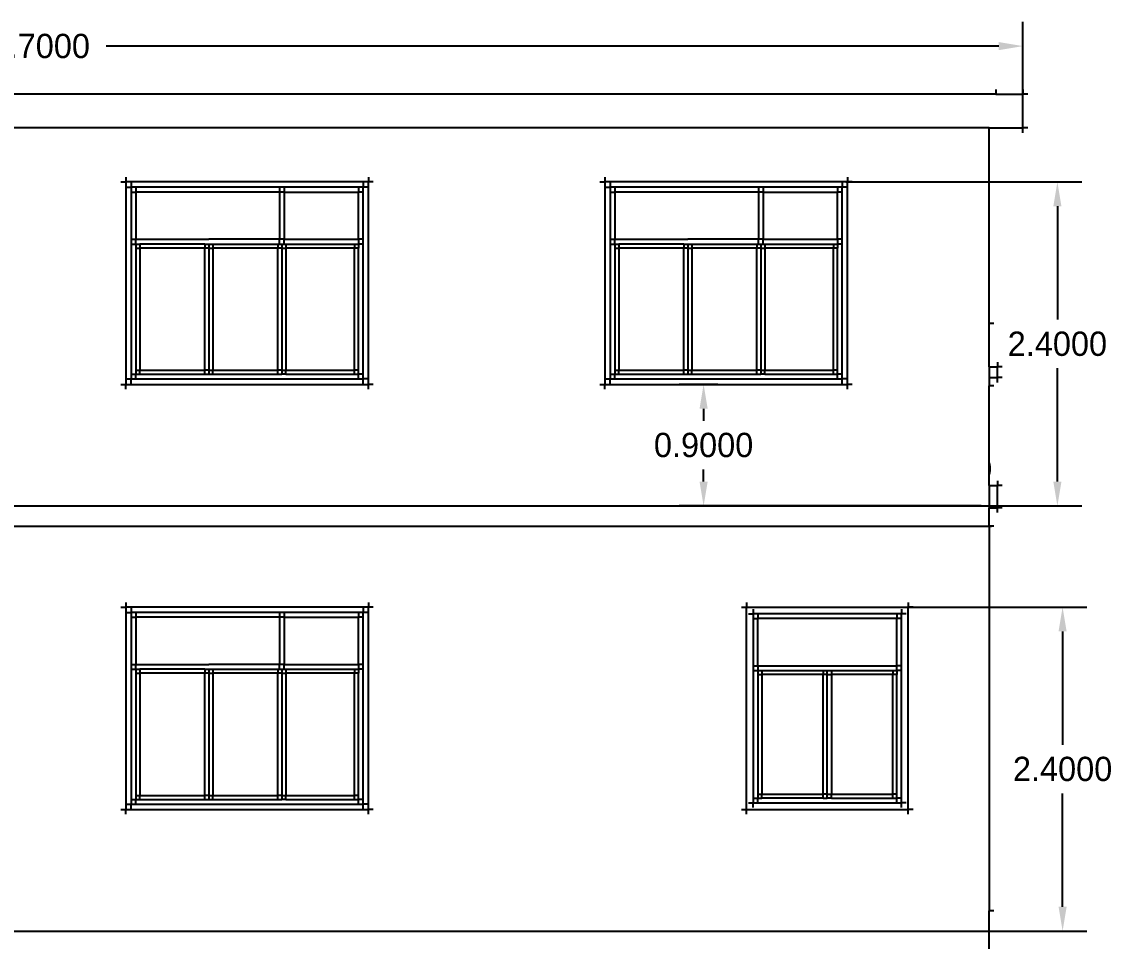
# Model space of a CAD drawing. Header units: metres. Extents: x -10.4 to 5.7, y -4.3 to 6.7.
# Drawn here: x -2.35 to 5.74, y -0.1 to 6.71 of the extents above; entities that cross this region are included whole.
import ezdxf

# ---------------------------------------------------------------- set-up
doc = ezdxf.new("R2010")
doc.units = ezdxf.units.M
doc.dimstyles.get("Standard").update_dxf_attribs({"dimtxt": 0.18, "dimasz": 0.18, "dimexe": 0.18, "dimexo": 0.0625, "dimgap": 0.09, "dimtad": 0, "dimtih": 1, "dimtoh": 1, "dimdec": 4, "dimzin": 0, "dimdsep": 46, "dimtxsty": 'Standard', "dimcen": 0.09, "dimadec": 0, "dimazin": 0, "dimtfac": 1, "dimtdec": 4, "dimtofl": 0, "dimtmove": 0, "dimatfit": 3, "dimfxl": 1, "dimtolj": 1, "dimtzin": 0, "dimarcsym": 0})

# ---------------------------------------------------------------- blocks, each defined once
blk = doc.blocks.new('*D1')
at = {"color": 0, "lineweight": -2}
for p, q in [((-9.6326, 6.1141), (-9.6326, 6.7127)), ((5.0674, 6.1141), (5.0674, 6.7127)), ((-9.4526, 6.5327), (-2.8376, 6.5327)), ((4.8874, 6.5327), (-1.7276, 6.5327))]:
    blk.add_line(p, q, dxfattribs=at)
at = {"color": 0}
for points in [[(-9.4526, 6.5627), (-9.4526, 6.5027), (-9.6326, 6.5327)], [(4.8874, 6.5627), (4.8874, 6.5027), (5.0674, 6.5327)]]:
    blk.add_solid(points, dxfattribs=at)
at = {"layer": 'Defpoints', "color": 0}
for p in [(5.0674, 6.5327), (-9.6326, 6.0516), (5.0674, 6.0516)]:
    blk.add_point(p, dxfattribs=at)
at = {"color": 0, "insert": (-2.2826, 6.5327), "char_height": 0.18, "attachment_point": 5}
blk.add_mtext('\\A1;14.7000', dxfattribs=at)
blk = doc.blocks.new('*D10')
at = {"color": 0, "lineweight": -2}
for p, q in [((4.1949, 2.3766), (5.541, 2.3766)), ((5.361, 2.1966), (5.361, 1.3566)), ((5.361, 0.1566), (5.361, 0.9966)), ((4.1949, -0.0234), (5.541, -0.0234))]:
    blk.add_line(p, q, dxfattribs=at)
at = {"color": 0}
for points in [[(5.331, 2.1966), (5.391, 2.1966), (5.361, 2.3766)], [(5.331, 0.1566), (5.391, 0.1566), (5.361, -0.0234)]]:
    blk.add_solid(points, dxfattribs=at)
at = {"layer": 'Defpoints', "color": 0}
for p in [(4.1324, 2.3766), (5.361, 2.3766), (4.1324, -0.0234)]:
    blk.add_point(p, dxfattribs=at)
at = {"color": 0, "insert": (5.361, 1.1766), "char_height": 0.18, "attachment_point": 5}
blk.add_mtext('\\A1;2.4000', dxfattribs=at)
blk = doc.blocks.new('*D11')
at = {"color": 0, "lineweight": -2}
for p, q in [((3.7549, 5.5266), (5.5024, 5.5266)), ((5.3224, 5.3466), (5.3224, 4.5066)), ((5.3224, 3.3066), (5.3224, 4.1466)), ((3.7549, 3.1266), (5.5024, 3.1266))]:
    blk.add_line(p, q, dxfattribs=at)
at = {"color": 0}
for points in [[(5.2924, 5.3466), (5.3524, 5.3466), (5.3224, 5.5266)], [(5.2924, 3.3066), (5.3524, 3.3066), (5.3224, 3.1266)]]:
    blk.add_solid(points, dxfattribs=at)
at = {"layer": 'Defpoints', "color": 0}
for p in [(3.6924, 5.5266), (5.3224, 5.5266), (3.6924, 3.1266)]:
    blk.add_point(p, dxfattribs=at)
at = {"color": 0, "insert": (5.3224, 4.3266), "char_height": 0.18, "attachment_point": 5}
blk.add_mtext('\\A1;2.4000', dxfattribs=at)
blk = doc.blocks.new('*D13')
at = {"color": 0, "lineweight": -2}
for p, q in [((2.8049, 4.0266), (2.5204, 4.0266)), ((2.7004, 3.8466), (2.7004, 3.7566)), ((2.7004, 3.3066), (2.7004, 3.3966)), ((4.7583, 3.1266), (2.5204, 3.1266))]:
    blk.add_line(p, q, dxfattribs=at)
at = {"color": 0}
for points in [[(2.6704, 3.8466), (2.7304, 3.8466), (2.7004, 4.0266)], [(2.6704, 3.3066), (2.7304, 3.3066), (2.7004, 3.1266)]]:
    blk.add_solid(points, dxfattribs=at)
at = {"layer": 'Defpoints', "color": 0}
for p in [(2.7004, 4.0266), (2.8674, 4.0266), (4.8208, 3.1266)]:
    blk.add_point(p, dxfattribs=at)
at = {"color": 0, "insert": (2.7004, 3.5766), "char_height": 0.18, "attachment_point": 5}
blk.add_mtext('\\A1;0.9000', dxfattribs=at)

msp = doc.modelspace()

# ---------------------------------------------------------------- linework, layer by layer
for p, q in [((4.86737, 6.17659), (-9.38263, 6.17659)), ((4.86737, 6.21174), (4.86737, 6.17659)), ((4.86737, 6.17659), (5.06737, 6.17659)), ((5.06737, 6.21174), (5.06737, 6.17659)), ((5.06737, 5.92659), (5.06737, 6.17659)), ((5.10252, 6.17659), (5.06737, 6.17659)), ((4.81737, 5.92659), (-9.38263, 5.92659)), ((4.81737, 5.92659), (5.06737, 5.92659)), ((4.81737, 4.47659), (4.81737, 5.92659)), ((5.10252, 5.92659), (5.06737, 5.92659)), ((5.06737, 5.89145), (5.06737, 5.92659)), ((-1.61778, 5.52659), (-1.58263, 5.52659)), ((-1.58263, 5.56174), (-1.58263, 5.52659)), ((-1.58263, 5.52659), (-1.58263, 4.02659)), ((0.21737, 5.52659), (-1.58263, 5.52659)), ((-1.54263, 5.52174), (-1.54263, 5.48659)), ((0.17737, 5.52174), (0.17737, 5.48659)), ((0.21737, 5.56174), (0.21737, 5.52659)), ((0.25252, 5.52659), (0.21737, 5.52659)), ((0.21737, 4.02659), (0.21737, 5.52659)), ((1.93222, 5.52659), (1.96737, 5.52659)), ((1.96737, 5.56174), (1.96737, 5.52659)), ((1.96737, 5.52659), (1.96737, 4.02659)), ((3.76737, 5.52659), (1.96737, 5.52659)), ((2.00737, 5.52174), (2.00737, 5.48659)), ((3.72737, 5.52174), (3.72737, 5.48659)), ((3.76737, 5.56174), (3.76737, 5.52659)), ((3.80252, 5.52659), (3.76737, 5.52659)), ((3.76737, 4.02659), (3.76737, 5.52659)), ((-1.57778, 5.48659), (-1.54263, 5.48659)), ((-1.50763, 5.48659), (-1.54263, 5.48659)), ((-1.54263, 5.48659), (-1.54263, 5.45159)), ((-1.54263, 5.45159), (-1.50763, 5.45159)), ((-1.54263, 5.45159), (-1.54263, 5.10159)), ((-1.50763, 5.48659), (-1.50763, 5.45159)), ((-0.44263, 5.48659), (-1.50763, 5.48659)), ((-1.50763, 5.45159), (-1.50763, 5.10159)), ((-0.44263, 5.45159), (-1.50763, 5.45159)), ((-0.44263, 5.48659), (-0.44263, 5.45159)), ((-0.40763, 5.48659), (-0.44263, 5.48659)), ((-0.44263, 5.45159), (-0.44263, 5.10159)), ((-0.40763, 5.45159), (-0.44263, 5.45159)), ((-0.40763, 5.48659), (-0.40763, 5.45159)), ((0.14237, 5.48659), (-0.40763, 5.48659)), ((-0.40763, 5.45159), (-0.40763, 5.10159)), ((-0.40763, 5.45159), (0.14237, 5.45159)), ((0.14237, 5.48659), (0.14237, 5.45159)), ((0.17737, 5.48659), (0.14237, 5.48659)), ((0.17737, 5.45159), (0.14237, 5.45159)), ((0.14237, 5.10159), (0.14237, 5.45159)), ((0.21252, 5.48659), (0.17737, 5.48659)), ((0.17737, 5.45159), (0.17737, 5.48659)), ((0.17737, 5.10159), (0.17737, 5.45159)), ((1.97222, 5.48659), (2.00737, 5.48659)), ((2.04237, 5.48659), (2.00737, 5.48659)), ((2.00737, 5.48659), (2.00737, 5.45159)), ((2.00737, 5.45159), (2.04237, 5.45159)), ((2.00737, 5.45159), (2.00737, 5.10159)), ((2.04237, 5.48659), (2.04237, 5.45159)), ((3.10737, 5.48659), (2.04237, 5.48659)), ((2.04237, 5.45159), (2.04237, 5.10159)), ((3.10737, 5.45159), (2.04237, 5.45159)), ((3.10737, 5.48659), (3.10737, 5.45159)), ((3.14237, 5.48659), (3.10737, 5.48659)), ((3.10737, 5.45159), (3.10737, 5.10159)), ((3.14237, 5.45159), (3.10737, 5.45159)), ((3.14237, 5.48659), (3.14237, 5.45159)), ((3.69237, 5.48659), (3.14237, 5.48659)), ((3.14237, 5.45159), (3.14237, 5.10159)), ((3.14237, 5.45159), (3.69237, 5.45159)), ((3.69237, 5.48659), (3.69237, 5.45159)), ((3.72737, 5.48659), (3.69237, 5.48659)), ((3.72737, 5.45159), (3.69237, 5.45159)), ((3.69237, 5.10159), (3.69237, 5.45159)), ((3.76252, 5.48659), (3.72737, 5.48659)), ((3.72737, 5.45159), (3.72737, 5.48659)), ((3.72737, 5.10159), (3.72737, 5.45159)), ((-1.54263, 5.10159), (-1.50763, 5.10159)), ((-1.54263, 5.10159), (-1.54263, 5.06659)), ((-1.50763, 5.06659), (-1.50763, 5.10159)), ((-1.50763, 5.10159), (-0.96617, 5.10159)), ((-0.96617, 5.10174), (-0.96617, 5.10159)), ((-0.44263, 5.10159), (-0.96617, 5.10159)), ((-0.44263, 5.06659), (-0.44263, 5.10159)), ((-0.40763, 5.10159), (-0.44263, 5.10159)), ((-0.40763, 5.06659), (-0.40763, 5.10159)), ((-0.40763, 5.10159), (0.14237, 5.10159)), ((0.17737, 5.10159), (0.14237, 5.10159)), ((0.14237, 5.10159), (0.14237, 5.06659)), ((0.17737, 5.06659), (0.17737, 5.10159)), ((2.00737, 5.10159), (2.04237, 5.10159)), ((2.00737, 5.10159), (2.00737, 5.06659)), ((2.04237, 5.06659), (2.04237, 5.10159)), ((2.04237, 5.10159), (2.58383, 5.10159)), ((2.58383, 5.10174), (2.58383, 5.10159)), ((3.10737, 5.10159), (2.58383, 5.10159)), ((3.10737, 5.06659), (3.10737, 5.10159)), ((3.14237, 5.10159), (3.10737, 5.10159)), ((3.14237, 5.06659), (3.14237, 5.10159)), ((3.14237, 5.10159), (3.69237, 5.10159)), ((3.72737, 5.10159), (3.69237, 5.10159)), ((3.69237, 5.10159), (3.69237, 5.06659)), ((3.72737, 5.06659), (3.72737, 5.10159)), ((-1.54263, 5.06659), (-1.50763, 5.06659)), ((-1.54263, 5.06659), (-1.54263, 4.10159)), ((-1.50763, 5.06659), (-1.47763, 5.06659)), ((-1.50763, 5.06659), (-1.50763, 5.03659)), ((-1.50763, 5.03659), (-1.47763, 5.03659)), ((-1.50763, 5.03659), (-1.50763, 4.13159)), ((-1.47763, 5.06659), (-1.47763, 5.03659)), ((-0.99617, 5.06659), (-1.47763, 5.06659)), ((-1.47763, 5.03659), (-1.47763, 4.13159)), ((-0.99617, 5.03659), (-1.47763, 5.03659)), ((-0.99617, 5.06659), (-0.99617, 5.03659)), ((-0.99617, 5.06659), (-0.96617, 5.06659)), ((-0.99617, 4.13159), (-0.99617, 5.03659)), ((-0.96617, 5.03659), (-0.99617, 5.03659)), ((-0.96617, 5.06659), (-0.96617, 5.03659)), ((-0.96617, 5.06659), (-0.93617, 5.06659)), ((-0.96617, 5.03659), (-0.93617, 5.03659)), ((-0.96617, 5.03659), (-0.96617, 4.13159)), ((-0.93617, 5.06659), (-0.93617, 5.03659)), ((-0.93617, 5.06659), (-0.45471, 5.06659)), ((-0.93617, 5.03659), (-0.93617, 4.13159)), ((-0.45471, 5.03659), (-0.93617, 5.03659)), ((-0.45471, 5.06659), (-0.45471, 5.03659)), ((-0.45471, 5.06659), (-0.44263, 5.06659)), ((-0.45471, 4.13159), (-0.45471, 5.03659)), ((-0.42471, 5.03659), (-0.45471, 5.03659)), ((-0.44263, 5.06645), (-0.44263, 5.06659)), ((-0.44263, 5.06659), (-0.42471, 5.06659)), ((-0.42471, 5.06659), (-0.42471, 5.03659)), ((-0.42471, 5.06659), (-0.40763, 5.06659)), ((-0.42471, 5.03659), (-0.42471, 4.13159)), ((-0.42471, 5.03659), (-0.39471, 5.03659)), ((-0.40763, 5.06645), (-0.40763, 5.06659)), ((-0.40763, 5.06659), (-0.39471, 5.06659)), ((-0.39471, 5.06659), (-0.39471, 5.03659)), ((-0.39471, 5.06659), (0.11237, 5.06659)), ((0.11237, 5.03659), (-0.39471, 5.03659)), ((-0.39471, 5.03659), (-0.39471, 4.13159)), ((0.11237, 5.06659), (0.11237, 5.03659)), ((0.11237, 5.06659), (0.14237, 5.06659)), ((0.14237, 5.03659), (0.11237, 5.03659)), ((0.11237, 4.13159), (0.11237, 5.03659)), ((0.17737, 5.06659), (0.14237, 5.06659)), ((0.14237, 5.06659), (0.14237, 5.03659)), ((0.14237, 4.13159), (0.14237, 5.03659)), ((0.17737, 4.10159), (0.17737, 5.06659)), ((2.00737, 5.06659), (2.04237, 5.06659)), ((2.00737, 5.06659), (2.00737, 4.10159)), ((2.04237, 5.06659), (2.07237, 5.06659)), ((2.04237, 5.06659), (2.04237, 5.03659)), ((2.04237, 5.03659), (2.07237, 5.03659)), ((2.04237, 5.03659), (2.04237, 4.13159)), ((2.07237, 5.06659), (2.07237, 5.03659)), ((2.55383, 5.06659), (2.07237, 5.06659)), ((2.07237, 5.03659), (2.07237, 4.13159)), ((2.55383, 5.03659), (2.07237, 5.03659)), ((2.55383, 5.06659), (2.55383, 5.03659)), ((2.55383, 5.06659), (2.58383, 5.06659)), ((2.55383, 4.13159), (2.55383, 5.03659)), ((2.58383, 5.03659), (2.55383, 5.03659)), ((2.58383, 5.06659), (2.58383, 5.03659)), ((2.58383, 5.06659), (2.61383, 5.06659)), ((2.58383, 5.03659), (2.61383, 5.03659)), ((2.58383, 5.03659), (2.58383, 4.13159)), ((2.61383, 5.06659), (2.61383, 5.03659)), ((2.61383, 5.06659), (3.09529, 5.06659)), ((2.61383, 5.03659), (2.61383, 4.13159)), ((3.09529, 5.03659), (2.61383, 5.03659)), ((3.09529, 5.06659), (3.09529, 5.03659)), ((3.09529, 5.06659), (3.10737, 5.06659)), ((3.09529, 4.13159), (3.09529, 5.03659)), ((3.12529, 5.03659), (3.09529, 5.03659)), ((3.10737, 5.06645), (3.10737, 5.06659)), ((3.10737, 5.06659), (3.12529, 5.06659)), ((3.12529, 5.06659), (3.12529, 5.03659)), ((3.12529, 5.06659), (3.14237, 5.06659)), ((3.12529, 5.03659), (3.12529, 4.13159)), ((3.12529, 5.03659), (3.15529, 5.03659)), ((3.14237, 5.06645), (3.14237, 5.06659)), ((3.14237, 5.06659), (3.15529, 5.06659)), ((3.15529, 5.06659), (3.15529, 5.03659)), ((3.15529, 5.06659), (3.66237, 5.06659)), ((3.66237, 5.03659), (3.15529, 5.03659)), ((3.15529, 5.03659), (3.15529, 4.13159)), ((3.66237, 5.06659), (3.66237, 5.03659)), ((3.66237, 5.06659), (3.69237, 5.06659)), ((3.69237, 5.03659), (3.66237, 5.03659)), ((3.66237, 4.13159), (3.66237, 5.03659)), ((3.72737, 5.06659), (3.69237, 5.06659)), ((3.69237, 5.06659), (3.69237, 5.03659)), ((3.69237, 4.13159), (3.69237, 5.03659)), ((3.72737, 4.10159), (3.72737, 5.06659)), ((4.85252, 4.47659), (4.81737, 4.47659)), ((4.81737, 4.15659), (4.81737, 4.47659)), ((-1.50763, 4.13159), (-1.47763, 4.13159)), ((-1.50763, 4.13159), (-1.50763, 4.10159)), ((-1.47763, 4.13159), (-0.99617, 4.13159)), ((-1.47763, 4.10159), (-1.47763, 4.13159)), ((-0.99617, 4.10159), (-0.99617, 4.13159)), ((-0.96617, 4.13159), (-0.99617, 4.13159)), ((-0.96617, 4.13159), (-0.96617, 4.10159)), ((-0.96617, 4.13159), (-0.93617, 4.13159)), ((-0.93617, 4.13159), (-0.45471, 4.13159)), ((-0.93617, 4.10159), (-0.93617, 4.13159)), ((-0.45471, 4.10159), (-0.45471, 4.13159)), ((-0.42471, 4.13159), (-0.45471, 4.13159)), ((-0.42471, 4.13159), (-0.42471, 4.10159)), ((-0.42471, 4.13159), (-0.39471, 4.13159)), ((-0.39471, 4.13159), (0.11237, 4.13159)), ((-0.39471, 4.10159), (-0.39471, 4.13159)), ((0.11237, 4.10159), (0.11237, 4.13159)), ((0.14237, 4.13159), (0.11237, 4.13159)), ((0.14237, 4.10159), (0.14237, 4.13159)), ((2.04237, 4.13159), (2.07237, 4.13159)), ((2.04237, 4.13159), (2.04237, 4.10159)), ((2.07237, 4.13159), (2.55383, 4.13159)), ((2.07237, 4.10159), (2.07237, 4.13159)), ((2.55383, 4.10159), (2.55383, 4.13159)), ((2.58383, 4.13159), (2.55383, 4.13159)), ((2.58383, 4.13159), (2.58383, 4.10159)), ((2.58383, 4.13159), (2.61383, 4.13159)), ((2.61383, 4.13159), (3.09529, 4.13159)), ((2.61383, 4.10159), (2.61383, 4.13159)), ((3.09529, 4.10159), (3.09529, 4.13159)), ((3.12529, 4.13159), (3.09529, 4.13159)), ((3.12529, 4.13159), (3.12529, 4.10159)), ((3.12529, 4.13159), (3.15529, 4.13159)), ((3.15529, 4.13159), (3.66237, 4.13159)), ((3.15529, 4.10159), (3.15529, 4.13159)), ((3.66237, 4.10159), (3.66237, 4.13159)), ((3.69237, 4.13159), (3.66237, 4.13159)), ((3.69237, 4.10159), (3.69237, 4.13159)), ((4.81737, 4.15659), (4.81737, 4.07659)), ((4.81737, 4.15659), (4.87737, 4.15659)), ((4.87737, 4.19174), (4.87737, 4.15659)), ((4.91252, 4.15659), (4.87737, 4.15659)), ((4.87737, 4.07659), (4.87737, 4.15659)), ((-1.57778, 4.06659), (-1.54263, 4.06659)), ((-1.54263, 4.10159), (-1.50763, 4.10159)), ((-1.54263, 4.10159), (-1.54263, 4.06659)), ((-1.54263, 4.03145), (-1.54263, 4.06659)), ((-1.54263, 4.06659), (-1.50763, 4.06659)), ((-1.50763, 4.06659), (-1.50763, 4.10159)), ((-1.50763, 4.10159), (-1.47763, 4.10159)), ((-1.50763, 4.06659), (0.14237, 4.06659)), ((-1.47763, 4.10159), (-0.99617, 4.10159)), ((-0.99617, 4.10159), (-0.96617, 4.10159)), ((-0.96617, 4.10159), (-0.93617, 4.10159)), ((-0.93617, 4.10159), (-0.45471, 4.10159)), ((-0.45471, 4.10159), (-0.42471, 4.10159)), ((-0.39471, 4.10159), (-0.42471, 4.10159)), ((-0.39471, 4.10159), (0.11237, 4.10159)), ((0.11237, 4.10159), (0.14237, 4.10159)), ((0.14237, 4.06659), (0.14237, 4.10159)), ((0.17737, 4.10159), (0.14237, 4.10159)), ((0.14237, 4.06659), (0.17737, 4.06659)), ((0.17737, 4.06659), (0.17737, 4.10159)), ((0.17737, 4.03145), (0.17737, 4.06659)), ((0.21252, 4.06659), (0.17737, 4.06659)), ((1.97222, 4.06659), (2.00737, 4.06659)), ((2.00737, 4.10159), (2.04237, 4.10159)), ((2.00737, 4.10159), (2.00737, 4.06659)), ((2.00737, 4.03145), (2.00737, 4.06659)), ((2.00737, 4.06659), (2.04237, 4.06659)), ((2.04237, 4.06659), (2.04237, 4.10159)), ((2.04237, 4.10159), (2.07237, 4.10159)), ((2.04237, 4.06659), (3.69237, 4.06659)), ((2.07237, 4.10159), (2.55383, 4.10159)), ((2.55383, 4.10159), (2.58383, 4.10159)), ((2.58383, 4.10159), (2.61383, 4.10159)), ((2.61383, 4.10159), (3.09529, 4.10159)), ((3.09529, 4.10159), (3.12529, 4.10159)), ((3.15529, 4.10159), (3.12529, 4.10159)), ((3.15529, 4.10159), (3.66237, 4.10159)), ((3.66237, 4.10159), (3.69237, 4.10159)), ((3.69237, 4.06659), (3.69237, 4.10159)), ((3.72737, 4.10159), (3.69237, 4.10159)), ((3.69237, 4.06659), (3.72737, 4.06659)), ((3.72737, 4.06659), (3.72737, 4.10159)), ((3.72737, 4.03145), (3.72737, 4.06659)), ((3.76252, 4.06659), (3.72737, 4.06659)), ((4.81737, 4.07659), (4.87737, 4.07659)), ((4.81737, 4.07659), (4.81737, 4.01659)), ((4.91252, 4.07659), (4.87737, 4.07659)), ((4.87737, 4.04145), (4.87737, 4.07659)), ((-1.61778, 4.02659), (-1.58263, 4.02659)), ((-1.58263, 3.99145), (-1.58263, 4.02659)), ((-1.58263, 4.02659), (0.21737, 4.02659)), ((0.21737, 3.99145), (0.21737, 4.02659)), ((0.25252, 4.02659), (0.21737, 4.02659)), ((1.93222, 4.02659), (1.96737, 4.02659)), ((1.96737, 3.99145), (1.96737, 4.02659)), ((1.96737, 4.02659), (3.76737, 4.02659)), ((3.76737, 3.99145), (3.76737, 4.02659)), ((3.80252, 4.02659), (3.76737, 4.02659)), ((4.85252, 4.01659), (4.81737, 4.01659)), ((4.81737, 3.44545), (4.81737, 4.01659)), ((4.81737, 3.44545), (4.81901, 3.43517)), ((4.81737, 3.35836), (4.81737, 3.44545)), ((4.81901, 3.43517), (4.82076, 3.41348)), ((4.82076, 3.41348), (4.82082, 3.39171)), ((4.81917, 3.37001), (4.81737, 3.35836)), ((4.81737, 3.27659), (4.81737, 3.35836)), ((4.82082, 3.39171), (4.81917, 3.37001)), ((4.81737, 3.27659), (4.87737, 3.27659)), ((4.81737, 3.27659), (4.81737, 3.11259)), ((4.87737, 3.31174), (4.87737, 3.27659)), ((4.87737, 3.11259), (4.87737, 3.27659)), ((4.91252, 3.27659), (4.87737, 3.27659)), ((-9.37922, 3.12656), (4.82078, 3.12656)), ((4.81737, 3.11259), (4.87737, 3.11259)), ((4.81737, 2.97659), (4.81737, 3.11259)), ((4.91252, 3.11259), (4.87737, 3.11259)), ((4.87737, 3.07745), (4.87737, 3.11259)), ((-9.4002, 2.97659), (4.83495, 2.97659)), ((4.85252, 2.97659), (4.81737, 2.97659)), ((4.81737, 2.97659), (4.81737, 0.12659)), ((-1.61778, 2.37659), (-1.58263, 2.37659)), ((-1.58263, 2.41174), (-1.58263, 2.37659)), ((-1.58263, 2.37659), (-1.58263, 0.87659)), ((0.21737, 2.37659), (-1.58263, 2.37659)), ((-1.54263, 2.37174), (-1.54263, 2.33659)), ((0.17737, 2.37174), (0.17737, 2.33659)), ((0.21737, 2.41174), (0.21737, 2.37659)), ((0.25252, 2.37659), (0.21737, 2.37659)), ((0.21737, 0.87659), (0.21737, 2.37659)), ((2.98222, 2.37659), (3.01737, 2.37659)), ((3.01737, 2.41174), (3.01737, 2.37659)), ((3.01737, 2.37659), (4.21737, 2.37659)), ((3.01737, 0.87659), (3.01737, 2.37659)), ((3.06737, 2.36174), (3.06737, 2.32659)), ((4.16737, 2.36174), (4.16737, 2.32659)), ((4.21737, 2.41174), (4.21737, 2.37659)), ((4.25252, 2.37659), (4.21737, 2.37659)), ((4.21737, 0.87659), (4.21737, 2.37659)), ((-1.57778, 2.33659), (-1.54263, 2.33659)), ((-1.50763, 2.33659), (-1.54263, 2.33659)), ((-1.54263, 2.33659), (-1.54263, 2.30159)), ((-1.54263, 2.30159), (-1.50763, 2.30159)), ((-1.54263, 2.30159), (-1.54263, 1.95159)), ((-1.50763, 2.33659), (-1.50763, 2.30159)), ((-0.44263, 2.33659), (-1.50763, 2.33659)), ((-1.50763, 2.30159), (-1.50763, 1.95159)), ((-0.44263, 2.30159), (-1.50763, 2.30159)), ((-0.44263, 2.33659), (-0.44263, 2.30159)), ((-0.40763, 2.33659), (-0.44263, 2.33659)), ((-0.44263, 2.30159), (-0.44263, 1.95159)), ((-0.40763, 2.30159), (-0.44263, 2.30159)), ((-0.40763, 2.33659), (-0.40763, 2.30159)), ((0.14237, 2.33659), (-0.40763, 2.33659)), ((-0.40763, 2.30159), (-0.40763, 1.95159)), ((-0.40763, 2.30159), (0.14237, 2.30159)), ((0.14237, 2.33659), (0.14237, 2.30159)), ((0.17737, 2.33659), (0.14237, 2.33659)), ((0.17737, 2.30159), (0.14237, 2.30159)), ((0.14237, 1.95159), (0.14237, 2.30159)), ((0.21252, 2.33659), (0.17737, 2.33659)), ((0.17737, 2.30159), (0.17737, 2.33659)), ((0.17737, 1.95159), (0.17737, 2.30159)), ((3.03222, 2.32659), (3.06737, 2.32659)), ((3.10237, 2.32659), (3.06737, 2.32659)), ((3.06737, 2.32659), (3.06737, 2.29159)), ((3.06737, 2.29159), (3.10237, 2.29159)), ((3.06737, 2.29159), (3.06737, 1.94159)), ((3.10237, 2.32659), (3.10237, 2.29159)), ((4.13237, 2.32659), (3.10237, 2.32659)), ((4.13237, 2.29159), (3.10237, 2.29159)), ((3.10237, 1.94159), (3.10237, 2.29159)), ((4.13237, 2.32659), (4.13237, 2.29159)), ((4.16737, 2.32659), (4.13237, 2.32659)), ((4.16737, 2.29159), (4.13237, 2.29159)), ((4.13237, 1.94159), (4.13237, 2.29159)), ((4.20252, 2.32659), (4.16737, 2.32659)), ((4.16737, 2.29159), (4.16737, 2.32659)), ((4.16737, 1.94159), (4.16737, 2.29159)), ((-1.54263, 1.95159), (-1.50763, 1.95159)), ((-1.54263, 1.95159), (-1.54263, 1.91659)), ((-1.50763, 1.91659), (-1.50763, 1.95159)), ((-1.50763, 1.95159), (-0.96617, 1.95159)), ((-0.96617, 1.95174), (-0.96617, 1.95159)), ((-0.44263, 1.95159), (-0.96617, 1.95159)), ((-0.44263, 1.91659), (-0.44263, 1.95159)), ((-0.40763, 1.95159), (-0.44263, 1.95159)), ((-0.40763, 1.91659), (-0.40763, 1.95159)), ((-0.40763, 1.95159), (0.14237, 1.95159)), ((0.17737, 1.95159), (0.14237, 1.95159)), ((0.14237, 1.95159), (0.14237, 1.91659)), ((0.17737, 1.91659), (0.17737, 1.95159)), ((3.06737, 1.94159), (3.10237, 1.94159)), ((3.06737, 1.94159), (3.06737, 1.90659)), ((3.10237, 1.94159), (3.10237, 1.90659)), ((3.10237, 1.94159), (3.61737, 1.94159)), ((3.61737, 1.94174), (3.61737, 1.94159)), ((3.61737, 1.94159), (4.13237, 1.94159)), ((4.16737, 1.94159), (4.13237, 1.94159)), ((4.13237, 1.90659), (4.13237, 1.94159)), ((4.16737, 1.90659), (4.16737, 1.94159)), ((-1.54263, 1.91659), (-1.50763, 1.91659)), ((-1.54263, 1.91659), (-1.54263, 0.95159)), ((-1.50763, 1.91659), (-1.47763, 1.91659)), ((-1.50763, 1.91659), (-1.50763, 1.88659)), ((-1.50763, 1.88659), (-1.47763, 1.88659)), ((-1.50763, 1.88659), (-1.50763, 0.98159)), ((-1.47763, 1.91659), (-1.47763, 1.88659)), ((-0.99617, 1.91659), (-1.47763, 1.91659)), ((-1.47763, 1.88659), (-1.47763, 0.98159)), ((-0.99617, 1.88659), (-1.47763, 1.88659)), ((-0.99617, 1.91659), (-0.99617, 1.88659)), ((-0.99617, 1.91659), (-0.96617, 1.91659)), ((-0.99617, 0.98159), (-0.99617, 1.88659)), ((-0.96617, 1.88659), (-0.99617, 1.88659)), ((-0.96617, 1.91659), (-0.96617, 1.88659)), ((-0.96617, 1.91659), (-0.93617, 1.91659)), ((-0.96617, 1.88659), (-0.93617, 1.88659)), ((-0.96617, 1.88659), (-0.96617, 0.98159)), ((-0.93617, 1.91659), (-0.93617, 1.88659)), ((-0.93617, 1.91659), (-0.45471, 1.91659)), ((-0.93617, 1.88659), (-0.93617, 0.98159)), ((-0.45471, 1.88659), (-0.93617, 1.88659)), ((-0.45471, 1.91659), (-0.45471, 1.88659)), ((-0.45471, 1.91659), (-0.44263, 1.91659)), ((-0.45471, 0.98159), (-0.45471, 1.88659)), ((-0.42471, 1.88659), (-0.45471, 1.88659)), ((-0.44263, 1.91645), (-0.44263, 1.91659)), ((-0.44263, 1.91659), (-0.42471, 1.91659)), ((-0.42471, 1.91659), (-0.42471, 1.88659)), ((-0.42471, 1.91659), (-0.40763, 1.91659)), ((-0.42471, 1.88659), (-0.42471, 0.98159)), ((-0.42471, 1.88659), (-0.39471, 1.88659)), ((-0.40763, 1.91645), (-0.40763, 1.91659)), ((-0.40763, 1.91659), (-0.39471, 1.91659)), ((-0.39471, 1.91659), (-0.39471, 1.88659)), ((-0.39471, 1.91659), (0.11237, 1.91659)), ((0.11237, 1.88659), (-0.39471, 1.88659)), ((-0.39471, 1.88659), (-0.39471, 0.98159)), ((0.11237, 1.91659), (0.11237, 1.88659)), ((0.11237, 1.91659), (0.14237, 1.91659)), ((0.14237, 1.88659), (0.11237, 1.88659)), ((0.11237, 0.98159), (0.11237, 1.88659)), ((0.17737, 1.91659), (0.14237, 1.91659)), ((0.14237, 1.91659), (0.14237, 1.88659)), ((0.14237, 0.98159), (0.14237, 1.88659)), ((0.17737, 0.95159), (0.17737, 1.91659)), ((3.06737, 1.90659), (3.10237, 1.90659)), ((3.06737, 1.90659), (3.06737, 0.96159)), ((3.10237, 1.90659), (3.13237, 1.90659)), ((3.10237, 1.90659), (3.10237, 1.87659)), ((3.10237, 1.87659), (3.13237, 1.87659)), ((3.10237, 1.87659), (3.10237, 0.99159)), ((3.13237, 1.90659), (3.13237, 1.87659)), ((3.13237, 1.90659), (3.58737, 1.90659)), ((3.13237, 1.87659), (3.13237, 0.99159)), ((3.58737, 1.87659), (3.13237, 1.87659)), ((3.58737, 1.90659), (3.58737, 1.87659)), ((3.58737, 1.90659), (3.61737, 1.90659)), ((3.58737, 0.99159), (3.58737, 1.87659)), ((3.61737, 1.87659), (3.58737, 1.87659)), ((3.61737, 1.90659), (3.64737, 1.90659)), ((3.61737, 1.87659), (3.61737, 1.90659)), ((3.61737, 0.99159), (3.61737, 1.87659)), ((3.61737, 1.87659), (3.64737, 1.87659)), ((3.64737, 1.90659), (3.64737, 1.87659)), ((3.64737, 1.90659), (4.10237, 1.90659)), ((3.64737, 1.87659), (3.64737, 0.99159)), ((4.10237, 1.87659), (3.64737, 1.87659)), ((4.10237, 1.90659), (4.10237, 1.87659)), ((4.10237, 1.90659), (4.13237, 1.90659)), ((4.10237, 0.99159), (4.10237, 1.87659)), ((4.13237, 1.87659), (4.10237, 1.87659)), ((4.16737, 1.90659), (4.13237, 1.90659)), ((4.13237, 1.90659), (4.13237, 1.87659)), ((4.13237, 0.99159), (4.13237, 1.87659)), ((4.16737, 0.96159), (4.16737, 1.90659)), ((-1.50763, 0.98159), (-1.47763, 0.98159)), ((-1.50763, 0.98159), (-1.50763, 0.95159)), ((-1.47763, 0.98159), (-0.99617, 0.98159)), ((-1.47763, 0.95159), (-1.47763, 0.98159)), ((-0.99617, 0.95159), (-0.99617, 0.98159)), ((-0.96617, 0.98159), (-0.99617, 0.98159)), ((-0.96617, 0.98159), (-0.96617, 0.95159)), ((-0.96617, 0.98159), (-0.93617, 0.98159)), ((-0.93617, 0.98159), (-0.45471, 0.98159)), ((-0.93617, 0.95159), (-0.93617, 0.98159)), ((-0.45471, 0.95159), (-0.45471, 0.98159)), ((-0.42471, 0.98159), (-0.45471, 0.98159)), ((-0.42471, 0.98159), (-0.42471, 0.95159)), ((-0.42471, 0.98159), (-0.39471, 0.98159)), ((-0.39471, 0.98159), (0.11237, 0.98159)), ((-0.39471, 0.95159), (-0.39471, 0.98159)), ((0.11237, 0.95159), (0.11237, 0.98159)), ((0.14237, 0.98159), (0.11237, 0.98159)), ((0.14237, 0.95159), (0.14237, 0.98159)), ((3.10237, 0.99159), (3.13237, 0.99159)), ((3.10237, 0.99159), (3.10237, 0.96159)), ((3.13237, 0.96159), (3.13237, 0.99159)), ((3.13237, 0.99159), (3.58737, 0.99159)), ((3.58737, 0.96159), (3.58737, 0.99159)), ((3.61737, 0.99159), (3.58737, 0.99159)), ((3.61737, 0.96159), (3.61737, 0.99159)), ((3.61737, 0.99159), (3.64737, 0.99159)), ((3.64737, 0.96159), (3.64737, 0.99159)), ((3.64737, 0.99159), (4.10237, 0.99159)), ((4.10237, 0.96159), (4.10237, 0.99159)), ((4.13237, 0.99159), (4.10237, 0.99159)), ((4.13237, 0.96159), (4.13237, 0.99159)), ((-1.57778, 0.91659), (-1.54263, 0.91659)), ((-1.54263, 0.95159), (-1.50763, 0.95159)), ((-1.54263, 0.95159), (-1.54263, 0.91659)), ((-1.54263, 0.88145), (-1.54263, 0.91659)), ((-1.54263, 0.91659), (-1.50763, 0.91659)), ((-1.50763, 0.91659), (-1.50763, 0.95159)), ((-1.50763, 0.95159), (-1.47763, 0.95159)), ((-1.50763, 0.91659), (0.14237, 0.91659)), ((-1.47763, 0.95159), (-0.99617, 0.95159)), ((-0.99617, 0.95159), (-0.96617, 0.95159)), ((-0.96617, 0.95159), (-0.93617, 0.95159)), ((-0.93617, 0.95159), (-0.45471, 0.95159)), ((-0.45471, 0.95159), (-0.42471, 0.95159)), ((-0.39471, 0.95159), (-0.42471, 0.95159)), ((-0.39471, 0.95159), (0.11237, 0.95159)), ((0.11237, 0.95159), (0.14237, 0.95159)), ((0.14237, 0.91659), (0.14237, 0.95159)), ((0.17737, 0.95159), (0.14237, 0.95159)), ((0.14237, 0.91659), (0.17737, 0.91659)), ((0.17737, 0.91659), (0.17737, 0.95159)), ((0.17737, 0.88145), (0.17737, 0.91659)), ((0.21252, 0.91659), (0.17737, 0.91659)), ((3.03222, 0.92659), (3.06737, 0.92659)), ((3.06737, 0.96159), (3.10237, 0.96159)), ((3.06737, 0.96159), (3.06737, 0.92659)), ((3.06737, 0.89145), (3.06737, 0.92659)), ((3.06737, 0.92659), (3.10237, 0.92659)), ((3.10237, 0.92659), (3.10237, 0.96159)), ((3.10237, 0.96159), (3.13237, 0.96159)), ((3.10237, 0.92659), (4.13237, 0.92659)), ((3.58737, 0.96159), (3.13237, 0.96159)), ((3.58737, 0.96159), (3.61737, 0.96159)), ((3.64737, 0.96159), (3.61737, 0.96159)), ((3.64737, 0.96159), (4.10237, 0.96159)), ((4.10237, 0.96159), (4.13237, 0.96159)), ((4.16737, 0.96159), (4.13237, 0.96159)), ((4.13237, 0.92659), (4.13237, 0.96159)), ((4.13237, 0.92659), (4.16737, 0.92659)), ((4.16737, 0.92659), (4.16737, 0.96159)), ((4.16737, 0.89145), (4.16737, 0.92659)), ((4.20252, 0.92659), (4.16737, 0.92659)), ((-1.61778, 0.87659), (-1.58263, 0.87659)), ((-1.58263, 0.87659), (0.21737, 0.87659)), ((-1.58263, 0.84145), (-1.58263, 0.87659)), ((0.21737, 0.84145), (0.21737, 0.87659)), ((0.25252, 0.87659), (0.21737, 0.87659)), ((2.98222, 0.87659), (3.01737, 0.87659)), ((3.01737, 0.84145), (3.01737, 0.87659)), ((3.01737, 0.87659), (4.21737, 0.87659)), ((4.21737, 0.84145), (4.21737, 0.87659)), ((4.25252, 0.87659), (4.21737, 0.87659)), ((4.85252, 0.12659), (4.81737, 0.12659)), ((4.81737, -0.17341), (4.81737, 0.12659)), ((-9.38263, -0.02341), (4.81737, -0.02341))]:
    msp.add_line(p, q)

# ---------------------------------------------------------------- dimensions: what is measured, and where the dimension line sits
dim = msp.add_linear_dim(base=(5.06737, 6.53274), p1=(-9.63263, 6.05159), p2=(5.06737, 6.05159), dimstyle='Standard')
dim.commit()
dim.dimension.update_dxf_attribs({"geometry": '*D1', "text_midpoint": (-2.28263, 6.53274)})
for base, p1, p2, picture, middle in [((5.32244, 5.52659), (3.69237, 3.12656), (3.69237, 5.52659), '*D11', (5.32244, 4.32658)), ((2.70044, 4.02659), (4.82078, 3.12656), (2.86737, 4.02659), '*D13', (2.70044, 3.57658)), ((5.36099, 2.37659), (4.13237, -0.02341), (4.13237, 2.37659), '*D10', (5.36099, 1.17659))]:
    dim = msp.add_linear_dim(base=base, p1=p1, p2=p2, angle=90, dimstyle='Standard')
    dim.commit()
    dim.dimension.update_dxf_attribs({"geometry": picture, "text_midpoint": middle})

doc.saveas('drawing.dxf')
